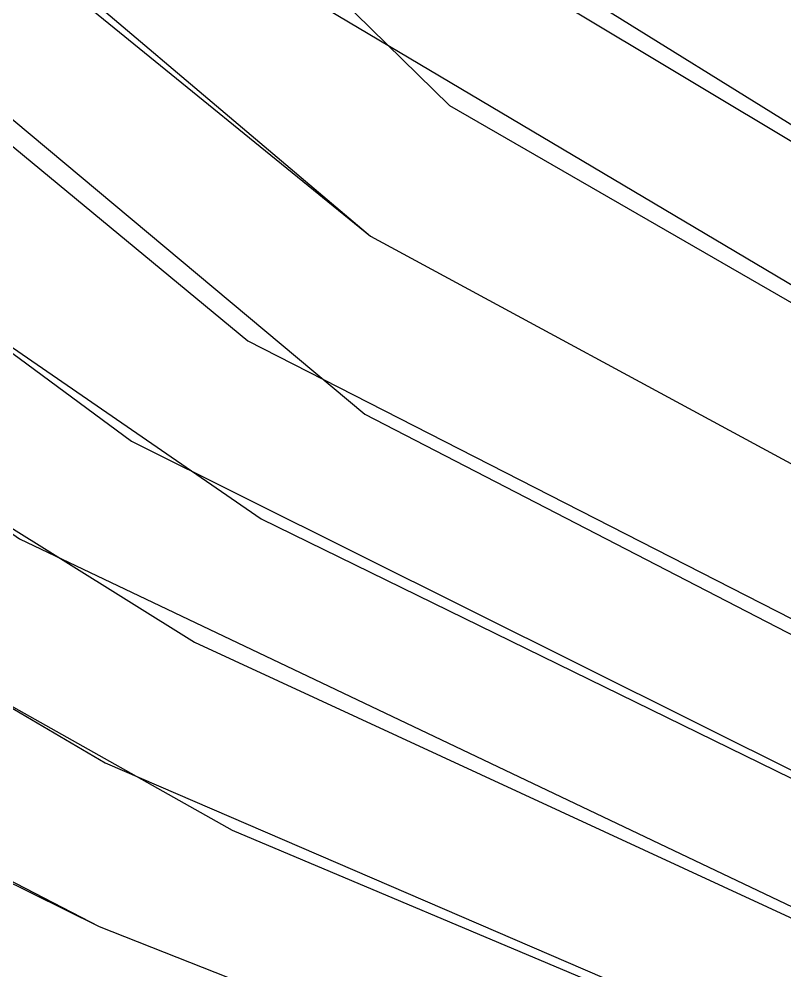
# Model space of a CAD drawing. Extents: x 104.513 to 104.5295, y 28.4567 to 28.4663.
# Drawn here: x 104.5131172 to 104.513252, y 28.4619902 to 28.4621577 of the extents above; entities that cross this region are included whole.
import ezdxf

# ---------------------------------------------------------------- set-up
doc = ezdxf.new("R2010")
doc.units = 0
doc.header["$MEASUREMENT"] = 0
for name, color, linetype in [('Contour_Line_Intermediate', 7, 'Continuous'), ('Contour_Line_Minor', 7, 'Continuous'), ('Iso-height_Area', 7, 'Continuous')]:
    doc.layers.add(name, color=color, linetype=linetype)

msp = doc.modelspace()

# ---------------------------------------------------------------- linework, layer by layer
at = {"layer": 'Contour_Line_Intermediate', "color": 0}
msp.add_polyline3d([(104.51298237, 28.46219192, 435), (104.51315982, 28.46206981, 435), (104.51341612, 28.46194435, 435), (104.51367326, 28.46175629, 435), (104.51376865, 28.46171984, 435), (104.51396169, 28.46169357, 435), (104.51404064, 28.46166475, 435), (104.51416916, 28.46153988, 435), (104.51423809, 28.46149585, 435), (104.51435316, 28.46148058, 435), (104.51444131, 28.46149185, 435), (104.51472794, 28.46156952, 435), (104.51488608, 28.46162934, 435), (104.51544213, 28.46199832, 435), (104.51557988, 28.46217874, 435), (104.51561225, 28.46226776, 435), (104.51559293, 28.46238506, 435), (104.51549997, 28.46254507, 435), (104.51542592, 28.46263184, 435), (104.51516637, 28.4628681, 435), (104.51499398, 28.46299646, 435)], dxfattribs=at)
at = {"layer": 'Contour_Line_Minor', "color": 0}
for points in [[(104.51298237, 28.46227939, 437), (104.51317907, 28.46211953, 437), (104.513412, 28.46199361, 437), (104.51368317, 28.46179782, 437), (104.51379757, 28.46175522, 437), (104.51398328, 28.46173982, 437), (104.51405618, 28.4617186, 437), (104.51411205, 28.4616848, 437), (104.51421861, 28.46158468, 437), (104.51430207, 28.46154407, 437), (104.5143804, 28.461533, 437), (104.51450801, 28.46154608, 437), (104.51484365, 28.46164247, 437), (104.51492861, 28.46168534, 437), (104.51542315, 28.46201023, 437), (104.51554865, 28.46217586, 437), (104.51557391, 28.46228971, 437), (104.51556006, 28.46235634, 437), (104.51550114, 28.46246348, 437), (104.51538955, 28.46259609, 437), (104.51515758, 28.46277653, 437), (104.5149368, 28.46292744, 437), (104.51472472, 28.46313239, 437)], [(104.51298237, 28.46238141, 439), (104.51306906, 28.46230997, 439), (104.51321308, 28.46216022, 439), (104.51342417, 28.4620338, 439), (104.51366108, 28.46185833, 439), (104.51373596, 28.46181719, 439), (104.5138444, 28.46179041, 439), (104.51407033, 28.46176968, 439), (104.51414475, 28.46172692, 439), (104.51429101, 28.46161188, 439), (104.51437072, 28.46158526, 439), (104.51455085, 28.46159197, 439), (104.5147172, 28.46162971, 439), (104.51485069, 28.46167592, 439), (104.51534215, 28.46197125, 439), (104.51541182, 28.46202677, 439), (104.51547061, 28.46209459, 439), (104.51551573, 28.46217845, 439), (104.51553904, 28.46227132, 439), (104.51553331, 28.4623141, 439), (104.51547483, 28.46243468, 439), (104.51538132, 28.4625475, 439), (104.514895, 28.46288974, 439), (104.51463808, 28.46312682, 439)], [(104.51298237, 28.46232855, 438), (104.51305783, 28.46227528, 438), (104.51319298, 28.46214252, 438), (104.51342971, 28.46200605, 438), (104.51369215, 28.46181611, 438), (104.51380033, 28.46177624, 438), (104.51404295, 28.46175341, 438), (104.51412991, 28.46170493, 438), (104.51428896, 28.46157936, 438), (104.51435128, 28.46156128, 438), (104.51447468, 28.46156116, 438), (104.51471185, 28.46161335, 438), (104.51485372, 28.46166171, 438), (104.51533322, 28.46195388, 438), (104.51541612, 28.46201768, 438), (104.51551283, 28.46214015, 438), (104.51554749, 28.46221545, 438), (104.51555748, 28.46228353, 438), (104.51552208, 28.46239052, 438), (104.51541633, 28.46254093, 438), (104.51533003, 28.46261663, 438), (104.51489052, 28.46292481, 438), (104.51471736, 28.46308318, 438)], [(104.51298237, 28.46223419, 436), (104.51305682, 28.46218959, 436), (104.51317808, 28.46208821, 436), (104.51343137, 28.46195746, 436), (104.51367013, 28.46178163, 436), (104.51377894, 28.46173868, 436), (104.51397459, 28.46171584, 436), (104.51404371, 28.46169617, 436), (104.51419308, 28.46156448, 436), (104.51427722, 28.46151765, 436), (104.51436556, 28.46150734, 436), (104.51449888, 28.46152458, 436), (104.51475069, 28.46159321, 436), (104.51488678, 28.4616459, 436), (104.51543264, 28.46200428, 436), (104.51556426, 28.4621773, 436), (104.51559187, 28.46225843, 436), (104.51559326, 28.46230114, 436), (104.51557382, 28.46237394, 436), (104.51551975, 28.46247249, 436), (104.51540774, 28.46261397, 436), (104.51496349, 28.46295398, 436)], [(104.51298237, 28.4621119, 433), (104.51315472, 28.46201502, 433), (104.51338454, 28.46191819, 433), (104.51367972, 28.46170817, 433), (104.51399701, 28.46161707, 433), (104.51414061, 28.46146549, 433), (104.51421792, 28.46142762, 433), (104.51431599, 28.46142518, 433), (104.51441695, 28.46144169, 433), (104.51487932, 28.46158885, 433), (104.51496661, 28.46163892, 433), (104.51517631, 28.46180349, 433), (104.51541275, 28.46194488, 433), (104.51549407, 28.46202001, 433), (104.51560865, 28.46217107, 433), (104.51564831, 28.46225457, 433), (104.51565418, 28.46233372, 433), (104.51560632, 28.46247529, 433), (104.51553811, 28.4626096, 433), (104.51553277, 28.46266581, 433), (104.51555104, 28.46268139, 433), (104.51587337, 28.46269872, 433), (104.51604926, 28.46273814, 433), (104.51620593, 28.46284232, 433)], [(104.51298237, 28.46215137, 434), (104.5131481, 28.46204812, 434), (104.51340087, 28.46193125, 434), (104.51368893, 28.46172639, 434), (104.51379938, 28.46169154, 434), (104.5139513, 28.46166806, 434), (104.51401884, 28.46163973, 434), (104.51406336, 28.46160767, 434), (104.51415898, 28.46150073, 434), (104.5142558, 28.4614559, 434), (104.51433635, 28.46145313, 434), (104.51447488, 28.46147784, 434), (104.51486215, 28.46159951, 434), (104.51496466, 28.46165536, 434), (104.51518823, 28.46182539, 434)], [(104.51298237, 28.46207182, 432), (104.51313128, 28.46199805, 432), (104.51336769, 28.46190515, 432), (104.51366384, 28.46169291, 432), (104.51396955, 28.4615987, 432), (104.51410933, 28.46143878, 432), (104.51418773, 28.46139988, 432), (104.51426842, 28.46139478, 432), (104.5144393, 28.46142606, 432), (104.5148841, 28.46157431, 432), (104.51498187, 28.46162952, 432), (104.51520914, 28.46181128, 432)]]:
    msp.add_polyline3d(points, dxfattribs=at)
at = {"layer": 'Iso-height_Area', "color": 0}
for points in [[(104.51298237, 28.46614898, 432), (104.5129864, 28.46211754, 432), (104.51299871, 28.46207857, 432), (104.51302473, 28.46205346, 432), (104.51313128, 28.46199805, 432), (104.51336769, 28.46190515, 432), (104.51366384, 28.46169291, 432), (104.51397507, 28.46159623, 432), (104.51397507, 28.46159623, 432), (104.51413026, 28.4614211, 432), (104.51418773, 28.46139988, 432), (104.51426842, 28.46139478, 432), (104.51447032, 28.46143475, 432), (104.51491766, 28.46159006, 432), (104.51502766, 28.46166429, 432), (104.51516119, 28.46177842, 432)], [(104.51298237, 28.46614898, 433), (104.5129885, 28.46213606, 433), (104.51302121, 28.46209193, 433), (104.51313238, 28.46202687, 433), (104.51338454, 28.46191819, 433), (104.51367972, 28.46170817, 433), (104.51376339, 28.46167745, 433), (104.51397353, 28.46163086, 433), (104.51402733, 28.46159623, 433), (104.51402733, 28.46159623, 433), (104.51411659, 28.46148739, 433), (104.51416489, 28.46144818, 433), (104.51421792, 28.46142762, 433), (104.51428301, 28.46142324, 433), (104.51451037, 28.46146712, 433), (104.51480766, 28.46156209, 433), (104.51492259, 28.46161188, 433), (104.51517631, 28.46180349, 433)], [(104.51298237, 28.46614898, 434), (104.51298613, 28.46219941, 434), (104.51299818, 28.46215845, 434), (104.51302302, 28.46213173, 434), (104.5131173, 28.46206626, 434), (104.51340087, 28.46193125, 434), (104.51365824, 28.46174163, 434), (104.51375835, 28.461701, 434), (104.5139513, 28.46166806, 434), (104.51401884, 28.46163973, 434), (104.51407543, 28.46159623, 434), (104.51407543, 28.46159623, 434), (104.51415898, 28.46150073, 434), (104.5142558, 28.4614559, 434), (104.51438334, 28.46145867, 434), (104.51455957, 28.4615014, 434), (104.51480482, 28.46157768, 434), (104.51492283, 28.46163021, 434), (104.51518823, 28.46182539, 434)], [(104.51298237, 28.46614898, 435), (104.51298715, 28.46221732, 435), (104.51301628, 28.46217244, 435), (104.513137, 28.46208346, 435), (104.51341612, 28.46194435, 435), (104.51367326, 28.46175629, 435), (104.51376865, 28.46171984, 435), (104.51401651, 28.46167769, 435), (104.51411764, 28.46159623, 435), (104.51411764, 28.46159623, 435), (104.51421472, 28.46150572, 435), (104.51427258, 28.46148616, 435), (104.51435316, 28.46148058, 435), (104.51451979, 28.46150986, 435), (104.51481605, 28.46159801, 435), (104.51496799, 28.4616746, 435), (104.51518072, 28.4618326, 435)], [(104.51298237, 28.46614898, 436), (104.51298604, 28.4622821, 436), (104.51299799, 28.46224048, 436), (104.51302233, 28.46221268, 436), (104.51315748, 28.46210114, 436), (104.51340137, 28.46197646, 436), (104.51367013, 28.46178163, 436), (104.51377894, 28.46173868, 436), (104.51397459, 28.46171584, 436), (104.51404371, 28.46169617, 436), (104.51416103, 28.46159623, 436), (104.51416103, 28.46159623, 436), (104.51424764, 28.46152909, 436), (104.51436556, 28.46150734, 436), (104.51454597, 28.46153539, 436), (104.51483907, 28.46162481, 436), (104.51493642, 28.46167373, 436), (104.5151732, 28.4618398, 436)], [(104.51298237, 28.46614898, 437), (104.51298785, 28.46230238, 437), (104.51301788, 28.46225597, 437), (104.51317907, 28.46211953, 437), (104.513412, 28.46199361, 437), (104.51368317, 28.46179782, 437), (104.51379757, 28.46175522, 437), (104.51402323, 28.46173137, 437), (104.51411205, 28.4616848, 437), (104.51420592, 28.46159623, 437), (104.51420592, 28.46159623, 437), (104.51430207, 28.46154407, 437), (104.51441786, 28.46153382, 437), (104.51464428, 28.46157889, 437), (104.51488655, 28.46166111, 437), (104.51537812, 28.46197302, 437)], [(104.51298237, 28.46614898, 438), (104.51298645, 28.46236761, 438), (104.51302408, 28.46230015, 438), (104.51316605, 28.46216272, 438), (104.51342971, 28.46200605, 438), (104.51366283, 28.46183297, 438), (104.51380033, 28.46177624, 438), (104.51404295, 28.46175341, 438), (104.51412991, 28.46170493, 438), (104.51425891, 28.46159623, 438), (104.51425891, 28.46159623, 438), (104.51435128, 28.46156128, 438), (104.51447468, 28.46156116, 438), (104.51471185, 28.46161335, 438), (104.51488631, 28.46167632, 438), (104.5151339, 28.46184112, 438)], [(104.51298237, 28.46614898, 439), (104.51298237, 28.4625108, 439), (104.51299181, 28.46239476, 439), (104.51319106, 28.46217773, 439), (104.51345011, 28.46201671, 439), (104.51368394, 28.46184378, 439), (104.51380736, 28.46179574, 439), (104.51407033, 28.46176968, 439), (104.51432522, 28.46159623, 439), (104.51432522, 28.46159623, 439), (104.51439951, 28.46158021, 439), (104.51455085, 28.46159197, 439), (104.5147172, 28.46162971, 439), (104.5148872, 28.46169327, 439), (104.51534215, 28.46197125, 439), (104.51541182, 28.46202677, 439), (104.51549267, 28.46213158, 439), (104.51553904, 28.46227132, 439), (104.51550586, 28.46238243, 439), (104.51540299, 28.46252729, 439), (104.51531448, 28.46260256, 439), (104.514895, 28.46288974, 439), (104.51463808, 28.46312682, 439)]]:
    msp.add_polyline3d(points, dxfattribs=at)

doc.saveas('drawing.dxf')
